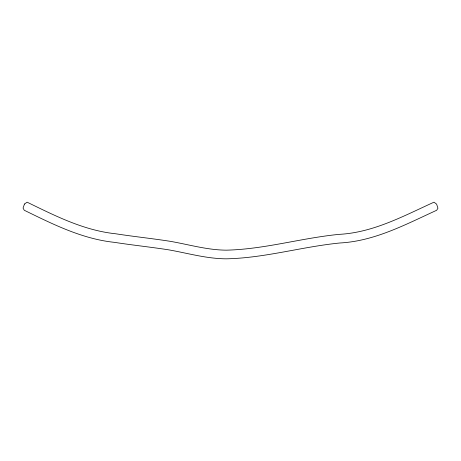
<?xml version="1.0" encoding="UTF-8"?>
<svg xmlns="http://www.w3.org/2000/svg" width="461" height="461" viewBox="0 0 461 461"><rect width="100%" height="100%" fill="white"/><g stroke="black" fill="none" stroke-linecap="round" stroke-linejoin="round"><path stroke-width="0.69" d="M24.468 204.033L23.05 208.072L24.272 210.268C53.027 224.288 82.15 238.948 114.455 242.353C132.503 245.154 150.678 247.044 168.72 249.845C187.852 253.21 206.718 258.742 226.288 258.823C264.723 258.045 301.886 246.733 340.011 242.976C374.753 241.109 405.697 224.403 436.665 210.279L437.95 208.205L436.619 204.154L433.997 202.177C403.588 215.984 373.283 232.569 339.175 234.355C301.356 238.037 264.499 249.28 226.391 250.162C207.237 250.058 188.797 244.52 170.063 241.287C151.957 238.47 133.725 236.579 115.619 233.767C83.885 230.46 55.355 215.904 27.107 202.183L24.468 204.033"/></g></svg>
